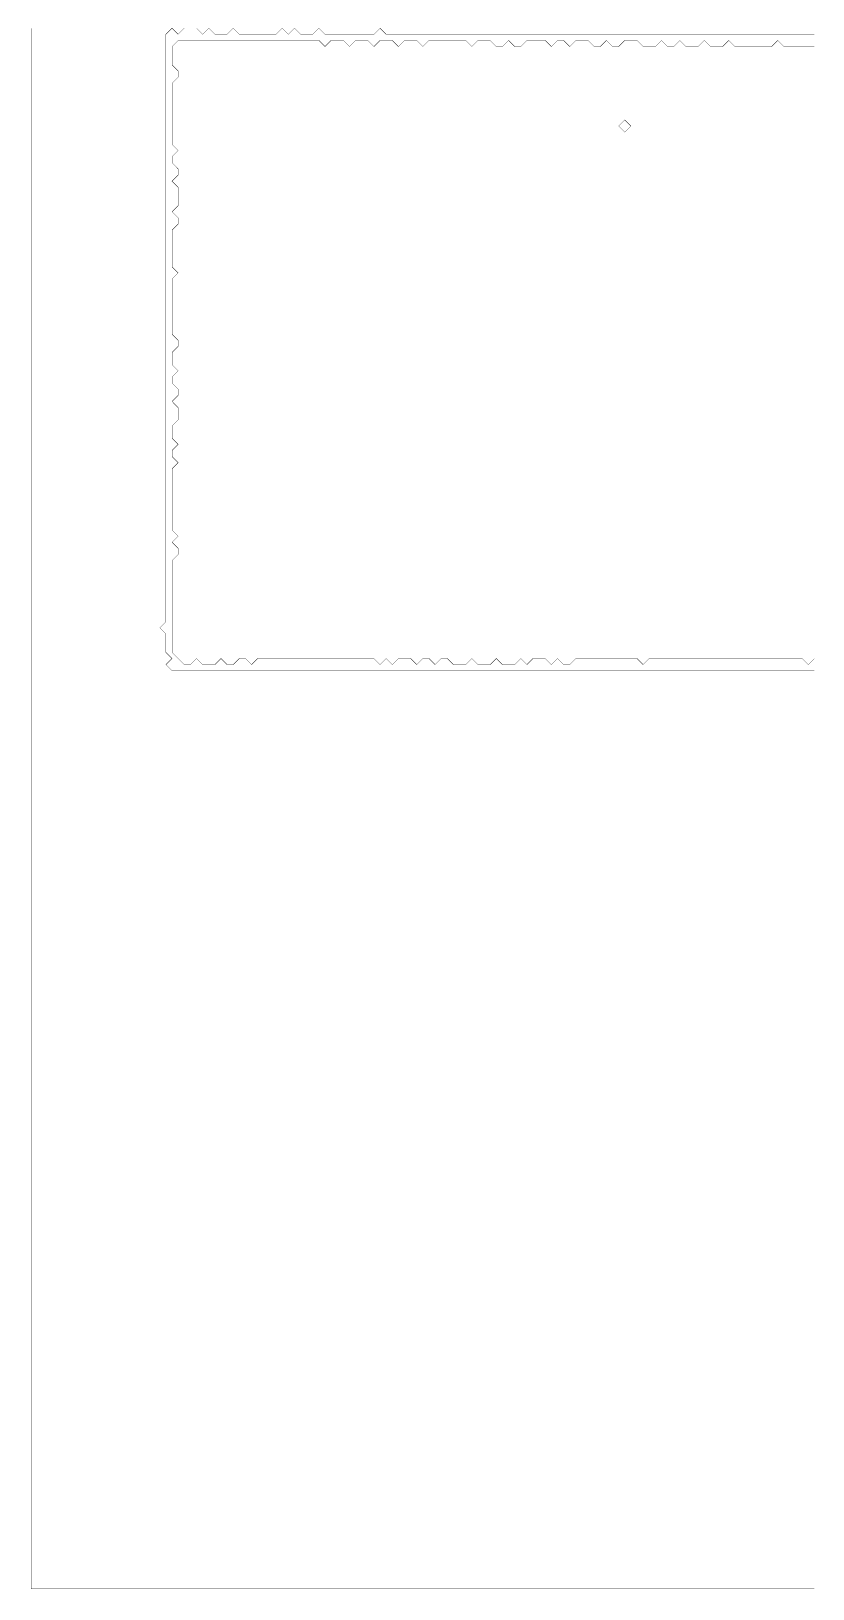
# Model space of a CAD drawing. Header units: metres. Extents: x 0 to 4998, y -4998 to 0.
# Drawn here: x 0 to 1249, y -4998 to -2509 of the extents above; entities that cross this region are included whole.
import ezdxf

# ---------------------------------------------------------------- set-up
doc = ezdxf.new("R2010")
doc.units = ezdxf.units.M
doc.layers.add('conductor', color=1, linetype='Continuous')
doc.layers.add('substrate', color=5, linetype='Continuous')

msp = doc.modelspace()

# ---------------------------------------------------------------- linework, layer by layer
at = {"layer": 'conductor', "const_width": 0.5}
msp.add_lwpolyline([(1252, -2533.34375), (1242.21875, -2533.34375), (1232.4375, -2533.34375), (1222.65625, -2533.34375), (1212.875, -2533.34375), (1203.09375, -2533.34375), (1193.3125, -2523.5625), (1183.53125, -2533.34375), (1173.75, -2533.34375), (1163.96875, -2533.34375), (1154.1875, -2533.34375), (1144.40625, -2533.34375), (1134.625, -2533.34375), (1124.84375, -2533.34375), (1115.0625, -2523.5625), (1105.28125, -2533.34375), (1095.5, -2533.34375), (1085.71875, -2533.34375), (1075.9375, -2523.5625), (1066.15625, -2533.34375), (1056.375, -2533.34375), (1046.59375, -2533.34375), (1036.8125, -2523.5625), (1027.03125, -2533.34375), (1017.25, -2533.34375), (1007.46875, -2523.5625), (997.6875, -2533.34375), (987.90625, -2533.34375), (978.125, -2533.34375), (968.34375, -2523.5625), (958.5625, -2523.5625), (948.78125, -2523.5625), (939, -2533.34375), (929.21875, -2533.34375), (919.4375, -2523.5625), (909.65625, -2533.34375), (899.875, -2533.34375), (890.09375, -2523.5625), (880.3125, -2523.5625), (870.53125, -2523.5625), (860.75, -2533.34375), (850.96875, -2523.5625), (841.1875, -2523.5625), (831.40625, -2533.34375), (821.625, -2523.5625), (811.84375, -2523.5625), (802.0625, -2523.5625), (792.28125, -2523.5625), (782.5, -2533.34375), (772.71875, -2533.34375), (762.9375, -2523.5625), (753.15625, -2533.34375), (743.375, -2533.34375), (733.59375, -2523.5625), (723.8125, -2523.5625), (714.03125, -2523.5625), (704.25, -2533.34375), (694.46875, -2523.5625), (684.6875, -2523.5625), (674.90625, -2523.5625), (665.125, -2523.5625), (655.34375, -2523.5625), (645.5625, -2523.5625), (635.78125, -2523.5625), (626, -2533.34375), (616.21875, -2523.5625), (606.4375, -2523.5625), (596.65625, -2523.5625), (586.875, -2533.34375), (577.09375, -2523.5625), (567.3125, -2523.5625), (557.53125, -2523.5625), (547.75, -2533.34375), (537.96875, -2523.5625), (528.1875, -2523.5625), (518.40625, -2523.5625), (508.625, -2533.34375), (498.84375, -2523.5625), (489.0625, -2523.5625), (479.28125, -2523.5625), (469.5, -2533.34375), (459.71875, -2523.5625), (449.9375, -2523.5625), (440.15625, -2523.5625), (430.375, -2523.5625), (420.59375, -2523.5625), (410.8125, -2523.5625), (401.03125, -2523.5625), (391.25, -2523.5625), (381.46875, -2523.5625), (371.6875, -2523.5625), (361.90625, -2523.5625), (352.125, -2523.5625), (342.34375, -2523.5625), (332.5625, -2523.5625), (322.78125, -2523.5625), (313, -2523.5625), (303.21875, -2523.5625), (293.4375, -2523.5625), (283.65625, -2523.5625), (273.875, -2523.5625), (264.09375, -2523.5625), (254.3125, -2523.5625), (244.53125, -2523.5625), (234.75, -2523.5625), (224.96875, -2533.34375), (224.96875, -2543.125), (224.96875, -2552.90625), (224.96875, -2562.6875), (234.75, -2572.46875), (234.75, -2582.25), (224.96875, -2592.03125), (224.96875, -2601.8125), (224.96875, -2611.59375), (224.96875, -2621.375), (224.96875, -2631.15625), (224.96875, -2640.9375), (224.96875, -2650.71875), (224.96875, -2660.5), (224.96875, -2670.28125), (224.96875, -2680.0625), (224.96875, -2689.84375), (234.75, -2699.625), (224.96875, -2709.40625), (224.96875, -2719.1875), (234.75, -2728.96875), (234.75, -2738.75), (224.96875, -2748.53125), (234.75, -2758.3125), (234.75, -2768.09375), (234.75, -2777.875), (234.75, -2787.65625), (224.96875, -2797.4375), (234.75, -2807.21875), (234.75, -2817), (224.96875, -2826.78125), (224.96875, -2836.5625), (224.96875, -2846.34375), (224.96875, -2856.125), (224.96875, -2865.90625), (224.96875, -2875.6875), (224.96875, -2885.46875), (234.75, -2895.25), (224.96875, -2905.03125), (224.96875, -2914.8125), (224.96875, -2924.59375), (224.96875, -2934.375), (224.96875, -2944.15625), (224.96875, -2953.9375), (224.96875, -2963.71875), (224.96875, -2973.5), (224.96875, -2983.28125), (224.96875, -2993.0625), (234.75, -3002.84375), (234.75, -3012.625), (224.96875, -3022.40625), (224.96875, -3032.1875), (224.96875, -3041.96875), (234.75, -3051.75), (224.96875, -3061.53125), (224.96875, -3071.3125), (234.75, -3081.09375), (234.75, -3090.875), (224.96875, -3100.65625), (234.75, -3110.4375), (234.75, -3120.21875), (234.75, -3130), (224.96875, -3139.78125), (224.96875, -3149.5625), (224.96875, -3159.34375), (234.75, -3169.125), (224.96875, -3178.90625), (224.96875, -3188.6875), (234.75, -3198.46875), (224.96875, -3208.25), (224.96875, -3218.03125), (224.96875, -3227.8125), (224.96875, -3237.59375), (224.96875, -3247.375), (224.96875, -3257.15625), (224.96875, -3266.9375), (224.96875, -3276.71875), (224.96875, -3286.5), (224.96875, -3296.28125), (224.96875, -3306.0625), (234.75, -3315.84375), (224.96875, -3325.625), (234.75, -3335.40625), (234.75, -3345.1875), (224.96875, -3354.96875), (224.96875, -3364.75), (224.96875, -3374.53125), (224.96875, -3384.3125), (224.96875, -3394.09375), (224.96875, -3403.875), (224.96875, -3413.65625), (224.96875, -3423.4375), (224.96875, -3433.21875), (224.96875, -3443), (224.96875, -3452.78125), (224.96875, -3462.5625), (224.96875, -3472.34375), (224.96875, -3482.125), (224.96875, -3491.90625), (224.96875, -3501.6875), (234.75, -3511.46875), (244.53125, -3521.25), (254.3125, -3521.25), (264.09375, -3511.46875), (273.875, -3521.25), (283.65625, -3521.25), (293.4375, -3521.25), (303.21875, -3511.46875), (313, -3521.25), (322.78125, -3521.25), (332.5625, -3511.46875), (342.34375, -3511.46875), (352.125, -3521.25), (361.90625, -3511.46875), (371.6875, -3511.46875), (381.46875, -3511.46875), (391.25, -3511.46875), (401.03125, -3511.46875), (410.8125, -3511.46875), (420.59375, -3511.46875), (430.375, -3511.46875), (440.15625, -3511.46875), (449.9375, -3511.46875), (459.71875, -3511.46875), (469.5, -3511.46875), (479.28125, -3511.46875), (489.0625, -3511.46875), (498.84375, -3511.46875), (508.625, -3511.46875), (518.40625, -3511.46875), (528.1875, -3511.46875), (537.96875, -3511.46875), (547.75, -3511.46875), (557.53125, -3521.25), (567.3125, -3511.46875), (577.09375, -3521.25), (586.875, -3511.46875), (596.65625, -3511.46875), (606.4375, -3511.46875), (616.21875, -3521.25), (626, -3511.46875), (635.78125, -3511.46875), (645.5625, -3521.25), (655.34375, -3511.46875), (665.125, -3511.46875), (674.90625, -3521.25), (684.6875, -3521.25), (694.46875, -3521.25), (704.25, -3511.46875), (714.03125, -3521.25), (723.8125, -3521.25), (733.59375, -3521.25), (743.375, -3511.46875), (753.15625, -3521.25), (762.9375, -3521.25), (772.71875, -3521.25), (782.5, -3511.46875), (792.28125, -3521.25), (802.0625, -3511.46875), (811.84375, -3511.46875), (821.625, -3511.46875), (831.40625, -3521.25), (841.1875, -3511.46875), (850.96875, -3521.25), (860.75, -3521.25), (870.53125, -3511.46875), (880.3125, -3511.46875), (890.09375, -3511.46875), (899.875, -3511.46875), (909.65625, -3511.46875), (919.4375, -3511.46875), (929.21875, -3511.46875), (939, -3511.46875), (948.78125, -3511.46875), (958.5625, -3511.46875), (968.34375, -3511.46875), (978.125, -3521.25), (987.90625, -3511.46875), (997.6875, -3511.46875), (1007.46875, -3511.46875), (1017.25, -3511.46875), (1027.03125, -3511.46875), (1036.8125, -3511.46875), (1046.59375, -3511.46875), (1056.375, -3511.46875), (1066.15625, -3511.46875), (1075.9375, -3511.46875), (1085.71875, -3511.46875), (1095.5, -3511.46875), (1105.28125, -3511.46875), (1115.0625, -3511.46875), (1124.84375, -3511.46875), (1134.625, -3511.46875), (1144.40625, -3511.46875), (1154.1875, -3511.46875), (1163.96875, -3511.46875), (1173.75, -3511.46875), (1183.53125, -3511.46875), (1193.3125, -3511.46875), (1203.09375, -3511.46875), (1212.875, -3511.46875), (1222.65625, -3511.46875), (1232.4375, -3511.46875), (1242.21875, -3521.25), (1252, -3511.46875)], dxfattribs=at)
msp.add_lwpolyline([(939, -2660.5), (948.78125, -2650.71875), (958.5625, -2660.5), (948.78125, -2670.28125)], close=True, dxfattribs=at)
at = {"layer": 'substrate', "const_width": 0.5}
for points in [[(0, -2504), (0, -2513.78125), (0, -2523.5625), (0, -2533.34375), (0, -2543.125), (0, -2552.90625), (0, -2562.6875), (0, -2572.46875), (0, -2582.25), (0, -2592.03125), (0, -2601.8125), (0, -2611.59375), (0, -2621.375), (0, -2631.15625), (0, -2640.9375), (0, -2650.71875), (0, -2660.5), (0, -2670.28125), (0, -2680.0625), (0, -2689.84375), (0, -2699.625), (0, -2709.40625), (0, -2719.1875), (0, -2728.96875), (0, -2738.75), (0, -2748.53125), (0, -2758.3125), (0, -2768.09375), (0, -2777.875), (0, -2787.65625), (0, -2797.4375), (0, -2807.21875), (0, -2817), (0, -2826.78125), (0, -2836.5625), (0, -2846.34375), (0, -2856.125), (0, -2865.90625), (0, -2875.6875), (0, -2885.46875), (0, -2895.25), (0, -2905.03125), (0, -2914.8125), (0, -2924.59375), (0, -2934.375), (0, -2944.15625), (0, -2953.9375), (0, -2963.71875), (0, -2973.5), (0, -2983.28125), (0, -2993.0625), (0, -3002.84375), (0, -3012.625), (0, -3022.40625), (0, -3032.1875), (0, -3041.96875), (0, -3051.75), (0, -3061.53125), (0, -3071.3125), (0, -3081.09375), (0, -3090.875), (0, -3100.65625), (0, -3110.4375), (0, -3120.21875), (0, -3130), (0, -3139.78125), (0, -3149.5625), (0, -3159.34375), (0, -3169.125), (0, -3178.90625), (0, -3188.6875), (0, -3198.46875), (0, -3208.25), (0, -3218.03125), (0, -3227.8125), (0, -3237.59375), (0, -3247.375), (0, -3257.15625), (0, -3266.9375), (0, -3276.71875), (0, -3286.5), (0, -3296.28125), (0, -3306.0625), (0, -3315.84375), (0, -3325.625), (0, -3335.40625), (0, -3345.1875), (0, -3354.96875), (0, -3364.75), (0, -3374.53125), (0, -3384.3125), (0, -3394.09375), (0, -3403.875), (0, -3413.65625), (0, -3423.4375), (0, -3433.21875), (0, -3443), (0, -3452.78125), (0, -3462.5625), (0, -3472.34375), (0, -3482.125), (0, -3491.90625), (0, -3501.6875), (0, -3511.46875), (0, -3521.25), (0, -3531.03125), (0, -3540.8125), (0, -3550.59375), (0, -3560.375), (0, -3570.15625), (0, -3579.9375), (0, -3589.71875), (0, -3599.5), (0, -3609.28125), (0, -3619.0625), (0, -3628.84375), (0, -3638.625), (0, -3648.40625), (0, -3658.1875), (0, -3667.96875), (0, -3677.75), (0, -3687.53125), (0, -3697.3125), (0, -3707.09375), (0, -3716.875), (0, -3726.65625), (0, -3736.4375), (0, -3746.21875), (0, -3756), (0, -3765.78125), (0, -3775.5625), (0, -3785.34375), (0, -3795.125), (0, -3804.90625), (0, -3814.6875), (0, -3824.46875), (0, -3834.25), (0, -3844.03125), (0, -3853.8125), (0, -3863.59375), (0, -3873.375), (0, -3883.15625), (0, -3892.9375), (0, -3902.71875), (0, -3912.5), (0, -3922.28125), (0, -3932.0625), (0, -3941.84375), (0, -3951.625), (0, -3961.40625), (0, -3971.1875), (0, -3980.96875), (0, -3990.75), (0, -4000.53125), (0, -4010.3125), (0, -4020.09375), (0, -4029.875), (0, -4039.65625), (0, -4049.4375), (0, -4059.21875), (0, -4069), (0, -4078.78125), (0, -4088.5625), (0, -4098.34375), (0, -4108.125), (0, -4117.90625), (0, -4127.6875), (0, -4137.46875), (0, -4147.25), (0, -4157.03125), (0, -4166.8125), (0, -4176.59375), (0, -4186.375), (0, -4196.15625), (0, -4205.9375), (0, -4215.71875), (0, -4225.5), (0, -4235.28125), (0, -4245.0625), (0, -4254.84375), (0, -4264.625), (0, -4274.40625), (0, -4284.1875), (0, -4293.96875), (0, -4303.75), (0, -4313.53125), (0, -4323.3125), (0, -4333.09375), (0, -4342.875), (0, -4352.65625), (0, -4362.4375), (0, -4372.21875), (0, -4382), (0, -4391.78125), (0, -4401.5625), (0, -4411.34375), (0, -4421.125), (0, -4430.90625), (0, -4440.6875), (0, -4450.46875), (0, -4460.25), (0, -4470.03125), (0, -4479.8125), (0, -4489.59375), (0, -4499.375), (0, -4509.15625), (0, -4518.9375), (0, -4528.71875), (0, -4538.5), (0, -4548.28125), (0, -4558.0625), (0, -4567.84375), (0, -4577.625), (0, -4587.40625), (0, -4597.1875), (0, -4606.96875), (0, -4616.75), (0, -4626.53125), (0, -4636.3125), (0, -4646.09375), (0, -4655.875), (0, -4665.65625), (0, -4675.4375), (0, -4685.21875), (0, -4695), (0, -4704.78125), (0, -4714.5625), (0, -4724.34375), (0, -4734.125), (0, -4743.90625), (0, -4753.6875), (0, -4763.46875), (0, -4773.25), (0, -4783.03125), (0, -4792.8125), (0, -4802.59375), (0, -4812.375), (0, -4822.15625), (0, -4831.9375), (0, -4841.71875), (0, -4851.5), (0, -4861.28125), (0, -4871.0625), (0, -4880.84375), (0, -4890.625), (0, -4900.40625), (0, -4910.1875), (0, -4919.96875), (0, -4929.75), (0, -4939.53125), (0, -4949.3125), (0, -4959.09375), (0, -4968.875), (0, -4978.65625), (0, -4988.4375), (0, -4998.21875), (9.78125, -4998.21875), (19.5625, -4998.21875), (29.34375, -4998.21875), (39.125, -4998.21875), (48.90625, -4998.21875), (58.6875, -4998.21875), (68.46875, -4998.21875), (78.25, -4998.21875), (88.03125, -4998.21875), (97.8125, -4998.21875), (107.59375, -4998.21875), (117.375, -4998.21875), (127.15625, -4998.21875), (136.9375, -4998.21875), (146.71875, -4998.21875), (156.5, -4998.21875), (166.28125, -4998.21875), (176.0625, -4998.21875), (185.84375, -4998.21875), (195.625, -4998.21875), (205.40625, -4998.21875), (215.1875, -4998.21875), (224.96875, -4998.21875), (234.75, -4998.21875), (244.53125, -4998.21875), (254.3125, -4998.21875), (264.09375, -4998.21875), (273.875, -4998.21875), (283.65625, -4998.21875), (293.4375, -4998.21875), (303.21875, -4998.21875), (313, -4998.21875), (322.78125, -4998.21875), (332.5625, -4998.21875), (342.34375, -4998.21875), (352.125, -4998.21875), (361.90625, -4998.21875), (371.6875, -4998.21875), (381.46875, -4998.21875), (391.25, -4998.21875), (401.03125, -4998.21875), (410.8125, -4998.21875), (420.59375, -4998.21875), (430.375, -4998.21875), (440.15625, -4998.21875), (449.9375, -4998.21875), (459.71875, -4998.21875), (469.5, -4998.21875), (479.28125, -4998.21875), (489.0625, -4998.21875), (498.84375, -4998.21875), (508.625, -4998.21875), (518.40625, -4998.21875), (528.1875, -4998.21875), (537.96875, -4998.21875), (547.75, -4998.21875), (557.53125, -4998.21875), (567.3125, -4998.21875), (577.09375, -4998.21875), (586.875, -4998.21875), (596.65625, -4998.21875), (606.4375, -4998.21875), (616.21875, -4998.21875), (626, -4998.21875), (635.78125, -4998.21875), (645.5625, -4998.21875), (655.34375, -4998.21875), (665.125, -4998.21875), (674.90625, -4998.21875), (684.6875, -4998.21875), (694.46875, -4998.21875), (704.25, -4998.21875), (714.03125, -4998.21875), (723.8125, -4998.21875), (733.59375, -4998.21875), (743.375, -4998.21875), (753.15625, -4998.21875), (762.9375, -4998.21875), (772.71875, -4998.21875), (782.5, -4998.21875), (792.28125, -4998.21875), (802.0625, -4998.21875), (811.84375, -4998.21875), (821.625, -4998.21875), (831.40625, -4998.21875), (841.1875, -4998.21875), (850.96875, -4998.21875), (860.75, -4998.21875), (870.53125, -4998.21875), (880.3125, -4998.21875), (890.09375, -4998.21875), (899.875, -4998.21875), (909.65625, -4998.21875), (919.4375, -4998.21875), (929.21875, -4998.21875), (939, -4998.21875), (948.78125, -4998.21875), (958.5625, -4998.21875), (968.34375, -4998.21875), (978.125, -4998.21875), (987.90625, -4998.21875), (997.6875, -4998.21875), (1007.46875, -4998.21875), (1017.25, -4998.21875), (1027.03125, -4998.21875), (1036.8125, -4998.21875), (1046.59375, -4998.21875), (1056.375, -4998.21875), (1066.15625, -4998.21875), (1075.9375, -4998.21875), (1085.71875, -4998.21875), (1095.5, -4998.21875), (1105.28125, -4998.21875), (1115.0625, -4998.21875), (1124.84375, -4998.21875), (1134.625, -4998.21875), (1144.40625, -4998.21875), (1154.1875, -4998.21875), (1163.96875, -4998.21875), (1173.75, -4998.21875), (1183.53125, -4998.21875), (1193.3125, -4998.21875), (1203.09375, -4998.21875), (1212.875, -4998.21875), (1222.65625, -4998.21875), (1232.4375, -4998.21875), (1242.21875, -4998.21875), (1252, -4998.21875)], [(1252, -3531.03125), (1242.21875, -3531.03125), (1232.4375, -3531.03125), (1222.65625, -3531.03125), (1212.875, -3531.03125), (1203.09375, -3531.03125), (1193.3125, -3531.03125), (1183.53125, -3531.03125), (1173.75, -3531.03125), (1163.96875, -3531.03125), (1154.1875, -3531.03125), (1144.40625, -3531.03125), (1134.625, -3531.03125), (1124.84375, -3531.03125), (1115.0625, -3531.03125), (1105.28125, -3531.03125), (1095.5, -3531.03125), (1085.71875, -3531.03125), (1075.9375, -3531.03125), (1066.15625, -3531.03125), (1056.375, -3531.03125), (1046.59375, -3531.03125), (1036.8125, -3531.03125), (1027.03125, -3531.03125), (1017.25, -3531.03125), (1007.46875, -3531.03125), (997.6875, -3531.03125), (987.90625, -3531.03125), (978.125, -3531.03125), (968.34375, -3531.03125), (958.5625, -3531.03125), (948.78125, -3531.03125), (939, -3531.03125), (929.21875, -3531.03125), (919.4375, -3531.03125), (909.65625, -3531.03125), (899.875, -3531.03125), (890.09375, -3531.03125), (880.3125, -3531.03125), (870.53125, -3531.03125), (860.75, -3531.03125), (850.96875, -3531.03125), (841.1875, -3531.03125), (831.40625, -3531.03125), (821.625, -3531.03125), (811.84375, -3531.03125), (802.0625, -3531.03125), (792.28125, -3531.03125), (782.5, -3531.03125), (772.71875, -3531.03125), (762.9375, -3531.03125), (753.15625, -3531.03125), (743.375, -3531.03125), (733.59375, -3531.03125), (723.8125, -3531.03125), (714.03125, -3531.03125), (704.25, -3531.03125), (694.46875, -3531.03125), (684.6875, -3531.03125), (674.90625, -3531.03125), (665.125, -3531.03125), (655.34375, -3531.03125), (645.5625, -3531.03125), (635.78125, -3531.03125), (626, -3531.03125), (616.21875, -3531.03125), (606.4375, -3531.03125), (596.65625, -3531.03125), (586.875, -3531.03125), (577.09375, -3531.03125), (567.3125, -3531.03125), (557.53125, -3531.03125), (547.75, -3531.03125), (537.96875, -3531.03125), (528.1875, -3531.03125), (518.40625, -3531.03125), (508.625, -3531.03125), (498.84375, -3531.03125), (489.0625, -3531.03125), (479.28125, -3531.03125), (469.5, -3531.03125), (459.71875, -3531.03125), (449.9375, -3531.03125), (440.15625, -3531.03125), (430.375, -3531.03125), (420.59375, -3531.03125), (410.8125, -3531.03125), (401.03125, -3531.03125), (391.25, -3531.03125), (381.46875, -3531.03125), (371.6875, -3531.03125), (361.90625, -3531.03125), (352.125, -3531.03125), (342.34375, -3531.03125), (332.5625, -3531.03125), (322.78125, -3531.03125), (313, -3531.03125), (303.21875, -3531.03125), (293.4375, -3531.03125), (283.65625, -3531.03125), (273.875, -3531.03125), (264.09375, -3531.03125), (254.3125, -3531.03125), (244.53125, -3531.03125), (234.75, -3531.03125), (224.96875, -3531.03125), (215.1875, -3521.25), (224.96875, -3511.46875), (215.1875, -3501.6875), (215.1875, -3491.90625), (215.1875, -3482.125), (215.1875, -3472.34375), (205.40625, -3462.5625), (215.1875, -3452.78125), (215.1875, -3443), (215.1875, -3433.21875), (215.1875, -3423.4375), (215.1875, -3413.65625), (215.1875, -3403.875), (215.1875, -3394.09375), (215.1875, -3384.3125), (215.1875, -3374.53125), (215.1875, -3364.75), (215.1875, -3354.96875), (215.1875, -3345.1875), (215.1875, -3335.40625), (215.1875, -3325.625), (215.1875, -3315.84375), (215.1875, -3306.0625), (215.1875, -3296.28125), (215.1875, -3286.5), (215.1875, -3276.71875), (215.1875, -3266.9375), (215.1875, -3257.15625), (215.1875, -3247.375), (215.1875, -3237.59375), (215.1875, -3227.8125), (215.1875, -3218.03125), (215.1875, -3208.25), (215.1875, -3198.46875), (215.1875, -3188.6875), (215.1875, -3178.90625), (215.1875, -3169.125), (215.1875, -3159.34375), (215.1875, -3149.5625), (215.1875, -3139.78125), (215.1875, -3130), (215.1875, -3120.21875), (215.1875, -3110.4375), (215.1875, -3100.65625), (215.1875, -3090.875), (215.1875, -3081.09375), (215.1875, -3071.3125), (215.1875, -3061.53125), (215.1875, -3051.75), (215.1875, -3041.96875), (215.1875, -3032.1875), (215.1875, -3022.40625), (215.1875, -3012.625), (215.1875, -3002.84375), (215.1875, -2993.0625), (215.1875, -2983.28125), (215.1875, -2973.5), (215.1875, -2963.71875), (215.1875, -2953.9375), (215.1875, -2944.15625), (215.1875, -2934.375), (215.1875, -2924.59375), (215.1875, -2914.8125), (215.1875, -2905.03125), (215.1875, -2895.25), (215.1875, -2885.46875), (215.1875, -2875.6875), (215.1875, -2865.90625), (215.1875, -2856.125), (215.1875, -2846.34375), (215.1875, -2836.5625), (215.1875, -2826.78125), (215.1875, -2817), (215.1875, -2807.21875), (215.1875, -2797.4375), (215.1875, -2787.65625), (215.1875, -2777.875), (215.1875, -2768.09375), (215.1875, -2758.3125), (215.1875, -2748.53125), (215.1875, -2738.75), (215.1875, -2728.96875), (215.1875, -2719.1875), (215.1875, -2709.40625), (215.1875, -2699.625), (215.1875, -2689.84375), (215.1875, -2680.0625), (215.1875, -2670.28125), (215.1875, -2660.5), (215.1875, -2650.71875), (215.1875, -2640.9375), (215.1875, -2631.15625), (215.1875, -2621.375), (215.1875, -2611.59375), (215.1875, -2601.8125), (215.1875, -2592.03125), (215.1875, -2582.25), (215.1875, -2572.46875), (215.1875, -2562.6875), (215.1875, -2552.90625), (215.1875, -2543.125), (215.1875, -2533.34375), (215.1875, -2523.5625), (215.1875, -2513.78125), (224.96875, -2504), (234.75, -2513.78125), (244.53125, -2504)], [(264.09375, -2504), (273.875, -2513.78125), (283.65625, -2504), (293.4375, -2513.78125), (303.21875, -2513.78125), (313, -2513.78125), (322.78125, -2504), (332.5625, -2513.78125), (342.34375, -2513.78125), (352.125, -2513.78125), (361.90625, -2513.78125), (371.6875, -2513.78125), (381.46875, -2513.78125), (391.25, -2513.78125), (401.03125, -2504), (410.8125, -2513.78125), (420.59375, -2504), (430.375, -2513.78125), (440.15625, -2513.78125), (449.9375, -2513.78125), (459.71875, -2504), (469.5, -2513.78125), (479.28125, -2513.78125), (489.0625, -2513.78125), (498.84375, -2513.78125), (508.625, -2513.78125), (518.40625, -2513.78125), (528.1875, -2513.78125), (537.96875, -2513.78125), (547.75, -2513.78125), (557.53125, -2504), (567.3125, -2513.78125), (577.09375, -2513.78125), (586.875, -2513.78125), (596.65625, -2513.78125), (606.4375, -2513.78125), (616.21875, -2513.78125), (626, -2513.78125), (635.78125, -2513.78125), (645.5625, -2513.78125), (655.34375, -2513.78125), (665.125, -2513.78125), (674.90625, -2513.78125), (684.6875, -2513.78125), (694.46875, -2513.78125), (704.25, -2513.78125), (714.03125, -2513.78125), (723.8125, -2513.78125), (733.59375, -2513.78125), (743.375, -2513.78125), (753.15625, -2513.78125), (762.9375, -2513.78125), (772.71875, -2513.78125), (782.5, -2513.78125), (792.28125, -2513.78125), (802.0625, -2513.78125), (811.84375, -2513.78125), (821.625, -2513.78125), (831.40625, -2513.78125), (841.1875, -2513.78125), (850.96875, -2513.78125), (860.75, -2513.78125), (870.53125, -2513.78125), (880.3125, -2513.78125), (890.09375, -2513.78125), (899.875, -2513.78125), (909.65625, -2513.78125), (919.4375, -2513.78125), (929.21875, -2513.78125), (939, -2513.78125), (948.78125, -2513.78125), (958.5625, -2513.78125), (968.34375, -2513.78125), (978.125, -2513.78125), (987.90625, -2513.78125), (997.6875, -2513.78125), (1007.46875, -2513.78125), (1017.25, -2513.78125), (1027.03125, -2513.78125), (1036.8125, -2513.78125), (1046.59375, -2513.78125), (1056.375, -2513.78125), (1066.15625, -2513.78125), (1075.9375, -2513.78125), (1085.71875, -2513.78125), (1095.5, -2513.78125), (1105.28125, -2513.78125), (1115.0625, -2513.78125), (1124.84375, -2513.78125), (1134.625, -2513.78125), (1144.40625, -2513.78125), (1154.1875, -2513.78125), (1163.96875, -2513.78125), (1173.75, -2513.78125), (1183.53125, -2513.78125), (1193.3125, -2513.78125), (1203.09375, -2513.78125), (1212.875, -2513.78125), (1222.65625, -2513.78125), (1232.4375, -2513.78125), (1242.21875, -2513.78125), (1252, -2513.78125)]]:
    msp.add_lwpolyline(points, dxfattribs=at)

doc.saveas('drawing.dxf')
